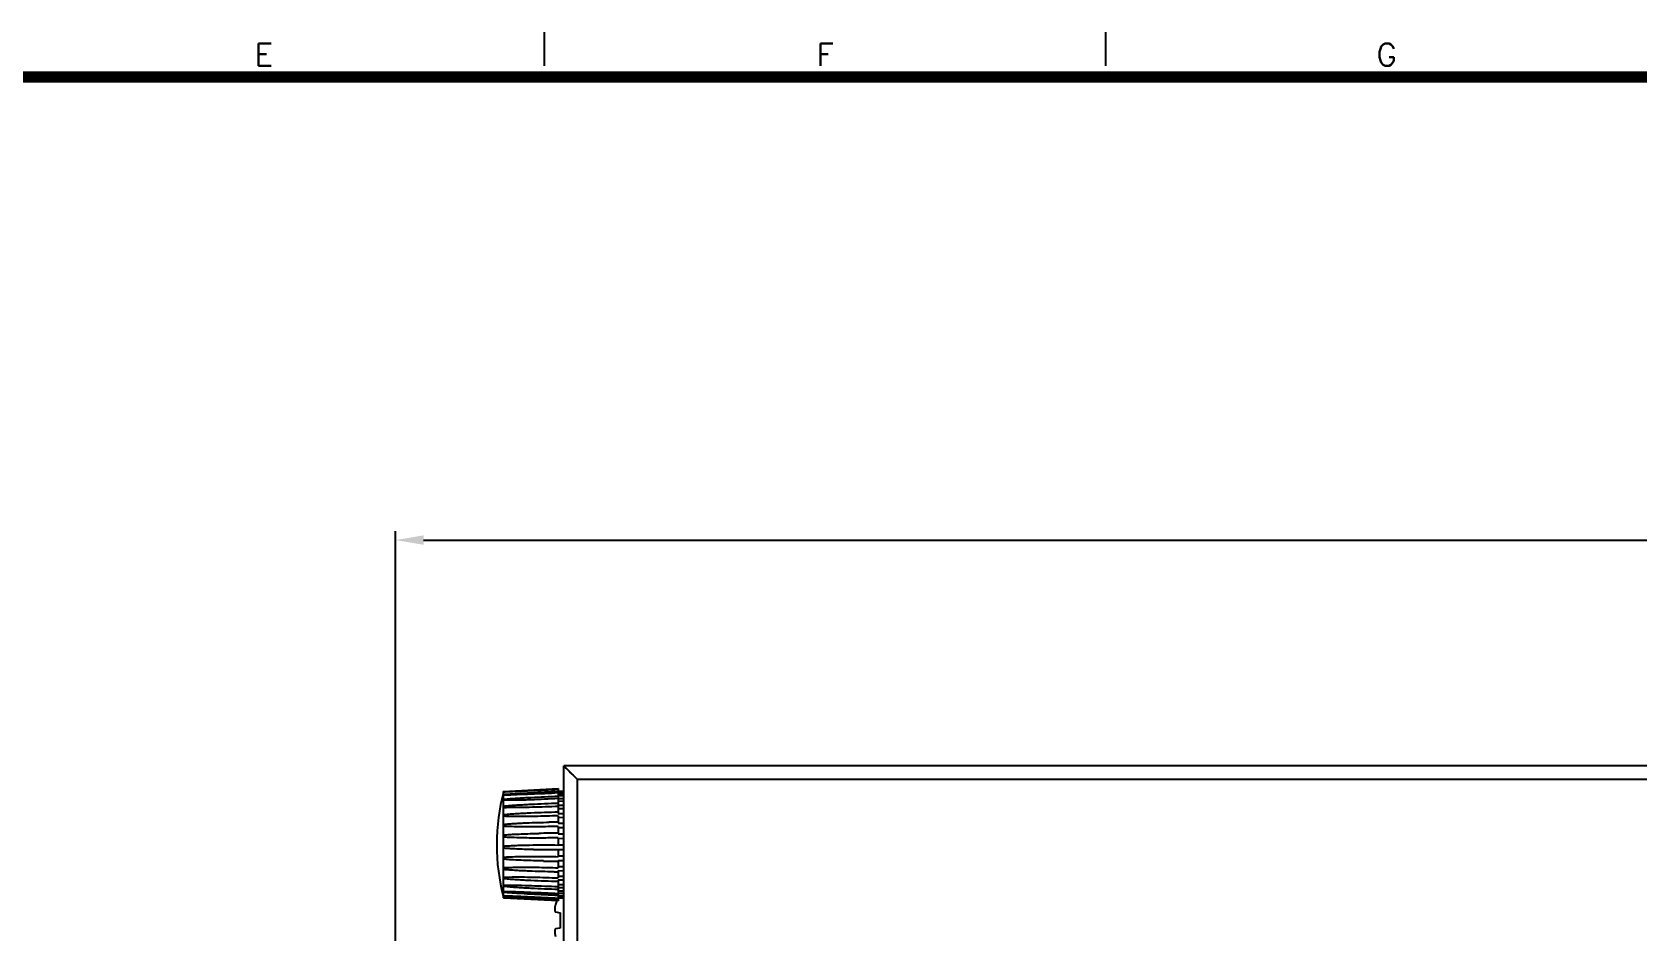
# Model space of a CAD drawing. Extents: x -329 to 5579, y -1951 to 3105.
# Drawn here: x 2867.3 to 3010.4, y -1473.5 to -1393.4 of the extents above; entities that cross this region are included whole.
import ezdxf
from ezdxf.enums import TextEntityAlignment as Align

# ---------------------------------------------------------------- set-up
doc = ezdxf.new("R2010")
doc.units = 0
doc.header["$PDMODE"] = 3
doc.header["$PDSIZE"] = 1.5
doc.layers.get('0').update_dxf_attribs({"linetype": 'CONTINUOUS'})
doc.layers.get('DEFPOINTS').update_dxf_attribs({"linetype": 'CONTINUOUS'})
for name, color, linetype in [('DIM', 1, 'CONTINUOUS'), ('KNOB_STOP-M3DXF_CONTINUOUS', 7, 'CONTINUOUS'), ('PANEL_TOP130DXF_CONTINUOUS', 7, 'CONTINUOUS'), ('TH_M4X45_DXF_CONTINUOUS_LI', 7, 'CONTINUOUS')]:
    doc.layers.add(name, color=color, linetype=linetype)
doc.styles.add('OMI-1', font='arial.ttf', dxfattribs={"oblique": 1})
doc.styles.add('SIM', font='simplex')
doc.dimstyles.new('1', dxfattribs={"dimtxt": 4, "dimasz": 2.5, "dimexe": 0.8, "dimexo": 0.3, "dimgap": 0.5, "dimtad": 1, "dimtoh": 1, "dimdec": 1, "dimzin": 0, "dimtxsty": 'OMI-1', "dimcen": 0, "dimclrd": 256, "dimclre": 256, "dimclrt": 256, "dimazin": 3, "dimtfac": 0.8, "dimtdec": 1, "dimtix": 1, "dimtmove": 0, "dimatfit": 3, "dimtolj": 1, "dimtzin": 0})

# ---------------------------------------------------------------- blocks, each defined once
blk = doc.blocks.new('*D7087')
at = {"layer": 'DEFPOINTS', "color": 0}
for p in [(3165.7, -1438.61), (2899.7, -1477.22), (3165.7, -1477.22)]:
    blk.add_point(p, dxfattribs=at)
at = {"layer": 'DIM'}
for p, q in [((2899.7, -1476.92), (2899.7, -1437.81)), ((2902.2, -1438.61), (3163.2, -1438.61)), ((3165.7, -1476.92), (3165.7, -1437.81))]:
    blk.add_line(p, q, dxfattribs=at)
for points in [[(2902.2, -1438.19), (2902.2, -1439.03), (2899.7, -1438.61)], [(3163.2, -1439.03), (3163.2, -1438.19), (3165.7, -1438.61)]]:
    blk.add_solid(points, dxfattribs=at)
at = {"layer": 'DIM', "insert": (3032.7, -1436.07), "char_height": 4, "attachment_point": 5, "style": 'OMI-1'}
blk.add_mtext('\\A1;266.0', dxfattribs=at)

msp = doc.modelspace()

# ---------------------------------------------------------------- linework, layer by layer
for p, q in [((2912.98, -1396.39), (2912.98, -1393.39)), ((2962.98, -1396.39), (2962.98, -1393.39))]:
    msp.add_line(p, q)
at = {"const_width": 1}
msp.add_lwpolyline([(3462.98, -1397.39), (2662.98, -1397.39), (2662.98, -1947.39), (3462.98, -1947.39)], close=True, dxfattribs=at)
at = {"layer": 'KNOB_STOP-M3DXF_CONTINUOUS', "color": 7, "linetype": 'CONTINUOUS'}
for p, q in [((2909.33, -1460.98), (2914.2, -1460.72)), ((2909.33, -1461.02), (2909.33, -1460.98)), ((2909.33, -1461.25), (2909.33, -1461.05)), ((2909.33, -1461.68), (2909.33, -1461.32)), ((2909.33, -1461.78), (2909.33, -1461.78)), ((2909.33, -1462.29), (2909.33, -1461.78)), ((2914.2, -1460.72), (2914.2, -1461.62)), ((2914.2, -1460.97), (2914.7, -1460.97)), ((2914.2, -1461), (2914.7, -1461)), ((2914.2, -1461.06), (2914.7, -1461.07)), ((2914.2, -1461.21), (2914.7, -1461.21)), ((2914.2, -1461.36), (2914.7, -1461.36)), ((2914.2, -1461.62), (2914.7, -1461.62)), ((2914.2, -1461.63), (2914.2, -1462.21)), ((2909.33, -1463.05), (2909.33, -1462.42)), ((2909.33, -1463.92), (2909.33, -1463.2)), ((2914.2, -1461.84), (2914.7, -1461.85)), ((2914.2, -1462.21), (2914.7, -1462.2)), ((2914.2, -1462.32), (2914.2, -1462.95)), ((2914.2, -1462.5), (2914.7, -1462.51)), ((2914.2, -1462.95), (2914.7, -1462.94)), ((2914.2, -1463.16), (2914.2, -1463.81)), ((2909.33, -1464.87), (2909.33, -1464.09)), ((2914.2, -1463.29), (2914.7, -1463.3)), ((2914.2, -1463.81), (2914.7, -1463.8)), ((2914.2, -1464.1), (2914.2, -1464.76)), ((2914.2, -1464.2), (2914.7, -1464.2)), ((2909.33, -1465.86), (2909.33, -1465.05)), ((2909.33, -1466.84), (2909.33, -1466.04)), ((2914.2, -1464.76), (2914.7, -1464.75)), ((2914.2, -1465.12), (2914.2, -1465.76)), ((2914.2, -1465.16), (2914.7, -1465.17)), ((2914.2, -1465.75), (2914.7, -1465.74)), ((2909.33, -1467.78), (2909.33, -1467.02)), ((2914.2, -1466.16), (2914.7, -1466.17)), ((2914.2, -1466.17), (2914.2, -1466.8)), ((2914.2, -1466.73), (2914.7, -1466.72)), ((2914.2, -1467.13), (2914.2, -1467.79)), ((2914.2, -1467.13), (2914.7, -1467.14)), ((2909.33, -1468.62), (2909.33, -1467.94)), ((2909.33, -1469.34), (2909.33, -1468.76)), ((2914.2, -1467.68), (2914.7, -1467.67)), ((2914.2, -1468.04), (2914.2, -1468.69)), ((2914.2, -1468.04), (2914.7, -1468.05)), ((2914.2, -1468.53), (2914.7, -1468.52)), ((2914.2, -1468.85), (2914.2, -1469.46)), ((2914.2, -1468.85), (2914.7, -1468.86)), ((2909.33, -1469.34), (2909.42, -1469.34)), ((2909.33, -1469.9), (2909.33, -1469.45)), ((2909.33, -1470.27), (2909.33, -1469.98)), ((2909.33, -1470.45), (2909.33, -1470.32)), ((2914.2, -1469.27), (2914.7, -1469.26)), ((2914.2, -1469.53), (2914.2, -1470.72)), ((2914.2, -1469.53), (2914.7, -1469.53)), ((2914.2, -1469.85), (2914.7, -1469.84)), ((2914.2, -1470.03), (2914.7, -1470.04)), ((2914.2, -1470.24), (2914.7, -1470.24)), ((2914.2, -1470.35), (2914.7, -1470.35)), ((2909.33, -1470.46), (2909.32, -1470.44)), ((2909.33, -1470.47), (2909.33, -1470.46)), ((2914.2, -1470.45), (2914.7, -1470.44)), ((2914.2, -1470.47), (2914.7, -1470.47))]:
    msp.add_line(p, q, dxfattribs=at)
for centre, radius, start, end in [((2926.91, -1465.72), 18.2, 164.8926, 194.9859), ((2910.43, -1461.27), 1.13, 166.9987, 167.5594), ((2909.83, -1447.86), 14.56, 268.0477, 269.0475), ((2914.94, -1552.35), 88.64, 90.4804, 91.0045), ((2913.96, -1549.57), 84.86, 89.8356, 91.008), ((2913.45, -1383.29), 82.88, 268.998, 270.5177), ((2914.41, -1380.6), 86.6, 268.992, 269.8638), ((2915.42, -1377.83), 90.33, 268.9988, 269.2284), ((2910.23, -1470.13), 0.919, 191.0011, 191.7658)]:
    msp.add_arc(centre, radius, start, end, dxfattribs=at)
for points, knots in [([(2909.32, -1461.06), (2909.32, -1461.06), (2909.32, -1461.06), (2909.32, -1461.05), (2909.32, -1461.04), (2909.33, -1461.03), (2909.33, -1461.03)], [0, 0, 0, 0, 0.065803, 0.256856, 0.571451, 1, 1, 1, 1]), ([(2909.33, -1461.05), (2909.33, -1461.05), (2909.33, -1461.05), (2909.32, -1461.06), (2909.32, -1461.06), (2909.32, -1461.06), (2909.32, -1461.06)], [0, 0, 0, 0, 0.415897, 0.724191, 0.918736, 1, 1, 1, 1]), ([(2909.32, -1461.32), (2909.32, -1461.32), (2909.32, -1461.32), (2909.32, -1461.31), (2909.32, -1461.3), (2909.32, -1461.28), (2909.32, -1461.28)], [0, 0, 0, 0, 0.080706, 0.271543, 0.581183, 1, 1, 1, 1]), ([(2909.33, -1461.32), (2909.33, -1461.32), (2909.33, -1461.32), (2909.32, -1461.32), (2909.32, -1461.32)], [0, 0, 0, 0, 0.646077, 1, 1, 1, 1]), ([(2909.33, -1461.78), (2909.33, -1461.78), (2909.32, -1461.77), (2909.32, -1461.77), (2909.32, -1461.75), (2909.32, -1461.72), (2909.33, -1461.7), (2909.33, -1461.68)], [0, 0, 0, 0, 0.086276, 0.171559, 0.286976, 0.600517, 1, 1, 1, 1]), ([(2909.33, -1461.02), (2909.53, -1461.01), (2909.94, -1460.98), (2910.75, -1460.93), (2911.76, -1460.88), (2912.98, -1460.81), (2913.79, -1460.77), (2914.2, -1460.75)], [0, 0, 0, 0, 0.124782, 0.249742, 0.499802, 0.74991, 1, 1, 1, 1]), ([(2914.2, -1460.82), (2913.79, -1460.84), (2912.98, -1460.88), (2911.76, -1460.94), (2910.75, -1460.99), (2909.94, -1461.02), (2909.53, -1461.04), (2909.33, -1461.05)], [0, 0, 0, 0, 0.250198, 0.500355, 0.750399, 0.875314, 1, 1, 1, 1]), ([(2909.33, -1461.25), (2909.53, -1461.24), (2909.94, -1461.21), (2910.75, -1461.16), (2911.76, -1461.1), (2912.98, -1461.03), (2913.79, -1461), (2914.2, -1460.98)], [0, 0, 0, 0, 0.124868, 0.249862, 0.499926, 0.74999, 1, 1, 1, 1]), ([(2914.2, -1461.12), (2913.79, -1461.15), (2912.98, -1461.19), (2911.76, -1461.24), (2910.75, -1461.28), (2909.94, -1461.31), (2909.53, -1461.32), (2909.33, -1461.32)], [0, 0, 0, 0, 0.250246, 0.500419, 0.750448, 0.875343, 1, 1, 1, 1]), ([(2909.32, -1461.28), (2909.33, -1461.28), (2909.33, -1461.27), (2909.33, -1461.26), (2909.33, -1461.25)], [0, 0, 0, 0, 0.233957, 1, 1, 1, 1]), ([(2909.33, -1461.68), (2909.53, -1461.66), (2909.94, -1461.63), (2910.55, -1461.59), (2911.15, -1461.55), (2911.97, -1461.51), (2912.98, -1461.46), (2913.79, -1461.42), (2914.2, -1461.41)], [0, 0, 0, 0, 0.124954, 0.249978, 0.375012, 0.500041, 0.750061, 1, 1, 1, 1]), ([(2914.2, -1461.63), (2913.79, -1461.65), (2912.98, -1461.69), (2911.97, -1461.73), (2911.15, -1461.76), (2910.55, -1461.77), (2909.94, -1461.78), (2909.53, -1461.78), (2909.33, -1461.78)], [0, 0, 0, 0, 0.250263, 0.500434, 0.625468, 0.750448, 0.875336, 1, 1, 1, 1]), ([(2909.33, -1462.42), (2909.33, -1462.42), (2909.33, -1462.41), (2909.32, -1462.4), (2909.32, -1462.37), (2909.32, -1462.33), (2909.33, -1462.3), (2909.33, -1462.29)], [0, 0, 0, 0, 0.051206, 0.125213, 0.344418, 0.645541, 1, 1, 1, 1]), ([(2909.33, -1463.2), (2909.33, -1463.19), (2909.32, -1463.17), (2909.32, -1463.14), (2909.32, -1463.09), (2909.33, -1463.06), (2909.33, -1463.05)], [0, 0, 0, 0, 0.162279, 0.39711, 0.685545, 1, 1, 1, 1]), ([(2909.33, -1462.29), (2909.53, -1462.27), (2909.94, -1462.23), (2910.55, -1462.19), (2911.15, -1462.16), (2911.97, -1462.11), (2912.98, -1462.07), (2913.79, -1462.04), (2914.2, -1462.03)], [0, 0, 0, 0, 0.125024, 0.250069, 0.375104, 0.500125, 0.750109, 1, 1, 1, 1]), ([(2909.33, -1463.05), (2909.53, -1463.02), (2909.94, -1462.99), (2910.55, -1462.95), (2911.15, -1462.92), (2911.97, -1462.88), (2912.98, -1462.84), (2913.79, -1462.82), (2914.2, -1462.81)], [0, 0, 0, 0, 0.125067, 0.25012, 0.375152, 0.500164, 0.750127, 1, 1, 1, 1]), ([(2914.2, -1462.32), (2913.82, -1462.34), (2913.05, -1462.37), (2911.89, -1462.4), (2910.93, -1462.42), (2910.16, -1462.43), (2909.78, -1462.43), (2909.58, -1462.42)], [0, 0, 0, 0, 0.250205, 0.50032, 0.750304, 0.875211, 1, 1, 1, 1]), ([(2914.2, -1463.16), (2913.5, -1463.18), (2912.46, -1463.21), (2911.06, -1463.23), (2910.36, -1463.23), (2910.02, -1463.22)], [0, 0, 0, 0, 0.500198, 0.750175, 1, 1, 1, 1]), ([(2909.33, -1464.09), (2909.33, -1464.08), (2909.32, -1464.05), (2909.32, -1464), (2909.32, -1463.95), (2909.33, -1463.92)], [0, 0, 0, 0, 0.192638, 0.438893, 1, 1, 1, 1]), ([(2909.33, -1463.92), (2909.5, -1463.9), (2909.84, -1463.87), (2910.34, -1463.84), (2910.85, -1463.81), (2911.53, -1463.78), (2912.37, -1463.75), (2913.05, -1463.74), (2913.39, -1463.73)], [0, 0, 0, 0, 0.125068, 0.250108, 0.375129, 0.500132, 0.750094, 1, 1, 1, 1]), ([(2910.56, -1464.14), (2910.36, -1464.13), (2909.94, -1464.12), (2909.53, -1464.1), (2909.33, -1464.09)], [0, 0, 0, 0, 0.500169, 1, 1, 1, 1]), ([(2914.2, -1464.1), (2913.59, -1464.12), (2912.68, -1464.14), (2911.47, -1464.15), (2910.86, -1464.14), (2910.56, -1464.14)], [0, 0, 0, 0, 0.500098, 0.750082, 1, 1, 1, 1]), ([(2909.33, -1465.05), (2909.32, -1465.02), (2909.32, -1464.96), (2909.32, -1464.9), (2909.33, -1464.87)], [0, 0, 0, 0, 0.474184, 1, 1, 1, 1]), ([(2909.33, -1466.04), (2909.32, -1466.01), (2909.32, -1465.95), (2909.32, -1465.89), (2909.33, -1465.86)], [0, 0, 0, 0, 0.507692, 1, 1, 1, 1]), ([(2909.33, -1464.87), (2909.46, -1464.86), (2909.72, -1464.83), (2910.24, -1464.8), (2910.9, -1464.77), (2911.68, -1464.75), (2912.2, -1464.73), (2912.46, -1464.73)], [0, 0, 0, 0, 0.125041, 0.250064, 0.500072, 0.750049, 1, 1, 1, 1]), ([(2911.22, -1465.13), (2910.91, -1465.12), (2910.43, -1465.11), (2909.8, -1465.09), (2909.49, -1465.06), (2909.33, -1465.05)], [0, 0, 0, 0, 0.500064, 0.750059, 1, 1, 1, 1]), ([(2909.33, -1465.86), (2909.52, -1465.84), (2909.9, -1465.82), (2910.48, -1465.79), (2911.05, -1465.77), (2911.44, -1465.76), (2911.63, -1465.76)], [0, 0, 0, 0, 0.249984, 0.499983, 0.74999, 1, 1, 1, 1]), ([(2912, -1466.16), (2911.78, -1466.16), (2911.33, -1466.15), (2910.66, -1466.13), (2910.11, -1466.1), (2909.66, -1466.07), (2909.44, -1466.05), (2909.33, -1466.04)], [0, 0, 0, 0, 0.24998, 0.49997, 0.749971, 0.874983, 1, 1, 1, 1]), ([(2914.2, -1465.12), (2913.7, -1465.13), (2912.71, -1465.14), (2911.72, -1465.14), (2911.22, -1465.13)], [0, 0, 0, 0, 0.500029, 1, 1, 1, 1]), ([(2911.63, -1465.76), (2912.06, -1465.75), (2912.91, -1465.75), (2913.77, -1465.75), (2914.2, -1465.76)], [0, 0, 0, 0, 0.499999, 1, 1, 1, 1]), ([(2909.33, -1467.02), (2909.32, -1466.99), (2909.32, -1466.94), (2909.32, -1466.88), (2909.33, -1466.85), (2909.33, -1466.84)], [0, 0, 0, 0, 0.541454, 0.792945, 1, 1, 1, 1]), ([(2909.33, -1466.84), (2909.46, -1466.83), (2909.72, -1466.82), (2910.25, -1466.79), (2910.64, -1466.78), (2910.9, -1466.78)], [0, 0, 0, 0, 0.249899, 0.499891, 1, 1, 1, 1]), ([(2912.88, -1467.18), (2912.59, -1467.18), (2911.99, -1467.16), (2911.1, -1467.13), (2910.36, -1467.1), (2909.77, -1467.06), (2909.48, -1467.04), (2909.33, -1467.02)], [0, 0, 0, 0, 0.24993, 0.499898, 0.749912, 0.874943, 1, 1, 1, 1]), ([(2910.9, -1466.78), (2911.45, -1466.77), (2912.55, -1466.77), (2913.65, -1466.78), (2914.2, -1466.8)], [0, 0, 0, 0, 0.49994, 1, 1, 1, 1]), ([(2909.33, -1467.94), (2909.32, -1467.91), (2909.32, -1467.86), (2909.32, -1467.81), (2909.33, -1467.79), (2909.33, -1467.78)], [0, 0, 0, 0, 0.579301, 0.820657, 1, 1, 1, 1]), ([(2909.33, -1468.76), (2909.33, -1468.75), (2909.32, -1468.72), (2909.32, -1468.68), (2909.32, -1468.65), (2909.33, -1468.63), (2909.33, -1468.62)], [0, 0, 0, 0, 0.331586, 0.625632, 0.854082, 1, 1, 1, 1]), ([(2909.33, -1467.78), (2909.49, -1467.77), (2909.81, -1467.75), (2910.13, -1467.75), (2910.29, -1467.74)], [0, 0, 0, 0, 0.499796, 1, 1, 1, 1]), ([(2913.84, -1468.15), (2913.46, -1468.14), (2912.71, -1468.13), (2911.77, -1468.09), (2911.02, -1468.06), (2910.46, -1468.03), (2909.89, -1467.99), (2909.52, -1467.96), (2909.33, -1467.94)], [0, 0, 0, 0, 0.249888, 0.499847, 0.624855, 0.749881, 0.874928, 1, 1, 1, 1]), ([(2914.2, -1469.01), (2913.79, -1469), (2912.98, -1468.98), (2911.97, -1468.94), (2911.15, -1468.9), (2910.55, -1468.86), (2909.94, -1468.82), (2909.53, -1468.79), (2909.33, -1468.76)], [0, 0, 0, 0, 0.249878, 0.499848, 0.624864, 0.749898, 0.874949, 1, 1, 1, 1]), ([(2909.8, -1468.61), (2910.17, -1468.6), (2910.9, -1468.6), (2912.37, -1468.62), (2913.47, -1468.66), (2914.2, -1468.69)], [0, 0, 0, 0, 0.249769, 0.499748, 1, 1, 1, 1]), ([(2910.29, -1467.74), (2910.62, -1467.74), (2911.27, -1467.73), (2912.57, -1467.74), (2913.55, -1467.77), (2914.2, -1467.79)], [0, 0, 0, 0, 0.24988, 0.499859, 1, 1, 1, 1]), ([(2909.33, -1469.45), (2909.33, -1469.44), (2909.32, -1469.41), (2909.32, -1469.38), (2909.32, -1469.35), (2909.33, -1469.34), (2909.33, -1469.34)], [0, 0, 0, 0, 0.378718, 0.687424, 0.897059, 1, 1, 1, 1]), ([(2909.32, -1469.94), (2909.32, -1469.93), (2909.32, -1469.92), (2909.32, -1469.9), (2909.32, -1469.9), (2909.32, -1469.9), (2909.33, -1469.9)], [0, 0, 0, 0, 0.716718, 0.826695, 0.908292, 1, 1, 1, 1]), ([(2909.33, -1469.98), (2909.33, -1469.98), (2909.33, -1469.96), (2909.32, -1469.95), (2909.32, -1469.94)], [0, 0, 0, 0, 0.26972, 1, 1, 1, 1]), ([(2909.32, -1470.26), (2909.32, -1470.26), (2909.33, -1470.27), (2909.33, -1470.27), (2909.33, -1470.27)], [0, 0, 0, 0, 0.306244, 1, 1, 1, 1]), ([(2909.33, -1470.31), (2909.33, -1470.3), (2909.32, -1470.29), (2909.32, -1470.28), (2909.32, -1470.27), (2909.32, -1470.26), (2909.32, -1470.26)], [0, 0, 0, 0, 0.422755, 0.736038, 0.927964, 1, 1, 1, 1]), ([(2914.2, -1469.72), (2913.79, -1469.71), (2912.98, -1469.68), (2911.97, -1469.63), (2911.15, -1469.59), (2910.55, -1469.55), (2909.94, -1469.51), (2909.53, -1469.47), (2909.33, -1469.45)], [0, 0, 0, 0, 0.24991, 0.499909, 0.624934, 0.749969, 0.875006, 1, 1, 1, 1]), ([(2909.33, -1469.9), (2909.33, -1469.9), (2909.33, -1469.9), (2909.33, -1469.9), (2909.33, -1469.9)], [0, 0, 0, 0, 0.69084, 1, 1, 1, 1]), ([(2909.33, -1469.9), (2909.53, -1469.9), (2909.94, -1469.9), (2910.75, -1469.92), (2911.76, -1469.96), (2912.98, -1470.01), (2913.79, -1470.05), (2914.2, -1470.07)], [0, 0, 0, 0, 0.124656, 0.249545, 0.499566, 0.749741, 1, 1, 1, 1]), ([(2914.2, -1470.26), (2913.79, -1470.24), (2912.98, -1470.2), (2911.76, -1470.14), (2910.75, -1470.08), (2909.94, -1470.03), (2909.53, -1470), (2909.33, -1469.98)], [0, 0, 0, 0, 0.24997, 0.50001, 0.750074, 0.875085, 1, 1, 1, 1]), ([(2909.33, -1470.27), (2909.53, -1470.28), (2909.94, -1470.29), (2910.75, -1470.32), (2911.76, -1470.37), (2912.98, -1470.42), (2913.79, -1470.47), (2914.2, -1470.49)], [0, 0, 0, 0, 0.124666, 0.249569, 0.499605, 0.749773, 1, 1, 1, 1]), ([(2914.2, -1470.6), (2913.79, -1470.58), (2912.98, -1470.54), (2911.76, -1470.47), (2910.75, -1470.41), (2909.94, -1470.36), (2909.53, -1470.34), (2909.33, -1470.32)], [0, 0, 0, 0, 0.250047, 0.500131, 0.750194, 0.875172, 1, 1, 1, 1]), ([(2909.42, -1469.34), (2909.62, -1469.33), (2910.02, -1469.33), (2910.81, -1469.34), (2911.81, -1469.37), (2913.01, -1469.41), (2913.8, -1469.44), (2914.2, -1469.46)], [0, 0, 0, 0, 0.124723, 0.249618, 0.499615, 0.74976, 1, 1, 1, 1]), ([(2909.32, -1470.43), (2909.32, -1470.43), (2909.32, -1470.43), (2909.32, -1470.43), (2909.32, -1470.43), (2909.32, -1470.44), (2909.33, -1470.44), (2909.33, -1470.45), (2909.33, -1470.45)], [0, 0, 0, 0, 0.018842, 0.068589, 0.149563, 0.261594, 0.575374, 1, 1, 1, 1]), ([(2909.32, -1470.44), (2909.32, -1470.44), (2909.32, -1470.43), (2909.32, -1470.43), (2909.32, -1470.43), (2909.32, -1470.43), (2909.32, -1470.43)], [0, 0, 0, 0, 0.436263, 0.749621, 0.937726, 1, 1, 1, 1]), ([(2909.33, -1470.45), (2909.73, -1470.47), (2910.55, -1470.51), (2912.17, -1470.59), (2913.39, -1470.65), (2914.2, -1470.7)], [0, 0, 0, 0, 0.249638, 0.499688, 1, 1, 1, 1]), ([(2914.2, -1470.72), (2913.39, -1470.68), (2912.17, -1470.61), (2910.55, -1470.53), (2909.73, -1470.49), (2909.33, -1470.46)], [0, 0, 0, 0, 0.500254, 0.750309, 1, 1, 1, 1])]:
    msp.add_open_spline(points, degree=3, knots=knots, dxfattribs=at)
for points in [[(2910.02, -1463.22), (2909.79, -1463.22), (2909.56, -1463.21), (2909.33, -1463.2)], [(2909.33, -1468.62), (2909.49, -1468.61), (2909.64, -1468.61), (2909.8, -1468.61)]]:
    msp.add_open_spline(points, degree=3, dxfattribs=at)
at = {"layer": 'PANEL_TOP130DXF_CONTINUOUS', "color": 7, "linetype": 'CONTINUOUS'}
for p, q in [((2914.7, -1458.72), (2915.9, -1459.92)), ((2914.7, -1458.72), (2914.71, -1458.73)), ((3149.7, -1458.72), (2914.7, -1458.72)), ((2914.7, -1568.72), (2914.7, -1458.72)), ((2914.71, -1458.73), (2914.85, -1458.87)), ((2914.85, -1458.87), (2914.91, -1458.94)), ((3148.5, -1459.92), (2915.9, -1459.92)), ((2915.9, -1568.72), (2915.9, -1459.92))]:
    msp.add_line(p, q, dxfattribs=at)
msp.add_lwpolyline([(2914.99, -1459.01), (2915.08, -1459.1), (2915.17, -1459.19), (2915.27, -1459.3), (2915.39, -1459.41), (2915.51, -1459.53), (2915.63, -1459.65), (2915.76, -1459.78), (2915.9, -1459.92)], dxfattribs=at)
at = {"layer": 'TH_M4X45_DXF_CONTINUOUS_LI', "color": 7, "linetype": 'CONTINUOUS'}
for p, q in [((2913.96, -1471.72), (2914.37, -1471.79)), ((2914.37, -1471.79), (2914.37, -1473.15)), ((2914.37, -1473.15), (2913.96, -1473.23))]:
    msp.add_line(p, q, dxfattribs=at)
msp.add_arc((2918.87, -1472.47), 5.11, 159.9326, 163.9742, dxfattribs=at)
for points, knots in [([(2913.96, -1471.06), (2913.94, -1471.14), (2913.91, -1471.26), (2913.89, -1471.41), (2913.88, -1471.51), (2913.89, -1471.59), (2913.9, -1471.65), (2913.92, -1471.7), (2913.95, -1471.71), (2913.96, -1471.72)], [0, 0, 0, 0, 0.361579, 0.524899, 0.668444, 0.78749, 0.879765, 0.94728, 1, 1, 1, 1]), ([(2913.96, -1473.23), (2913.95, -1473.23), (2913.92, -1473.24), (2913.9, -1473.29), (2913.89, -1473.35), (2913.88, -1473.44), (2913.89, -1473.53), (2913.91, -1473.69), (2913.94, -1473.81), (2913.96, -1473.89)], [0, 0, 0, 0, 0.052696, 0.120166, 0.212364, 0.331337, 0.47486, 0.638214, 1, 1, 1, 1])]:
    msp.add_open_spline(points, degree=3, knots=knots, dxfattribs=at)

# ---------------------------------------------------------------- texts
at = {"style": 'SIM'}
for s, p in [('E', (2887.98, -1396.39)), ('F', (2937.98, -1396.39)), ('G', (2987.98, -1396.39))]:
    msp.add_text(s, height=2, dxfattribs=at).set_placement(p, align=Align.CENTER)

# ---------------------------------------------------------------- dimensions: what is measured, and where the dimension line sits
at = {"layer": 'DIM'}
dim = msp.add_linear_dim(base=(3165.7, -1438.61), p1=(2899.7, -1477.22), p2=(3165.7, -1477.22), dimstyle='1', dxfattribs=at)
dim.commit()
dim.dimension.update_dxf_attribs({"geometry": '*D7087', "text_midpoint": (3032.7, -1436.07)})

doc.saveas('drawing.dxf')
